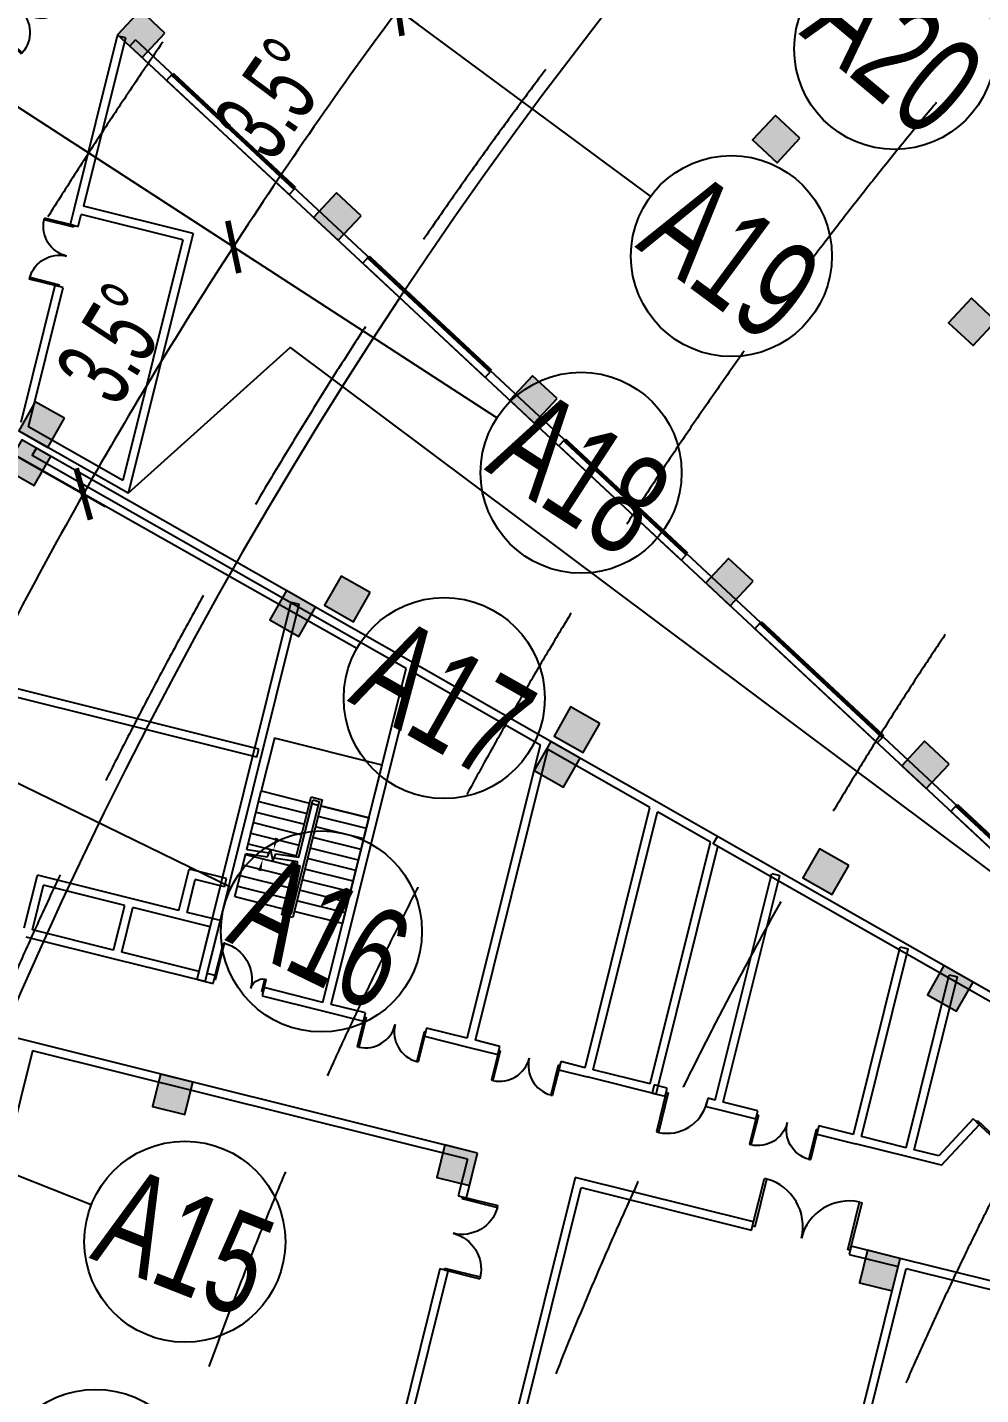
# Model space of a CAD drawing. Extents: x 1962160 to 37842216, y -162679 to 2997677.
# Drawn here: x 37513971 to 37536731, y 2791012 to 2823665 of the extents above; entities that cross this region are included whole.
import ezdxf
from ezdxf.enums import TextEntityAlignment as Align

# ---------------------------------------------------------------- set-up
doc = ezdxf.new("R2010")
doc.units = 0
doc.header["$LTSCALE"] = 1000
for name, pattern in [('CENTER', [2, 1.25, -0.25, 0.25, -0.25]), ('CENTER2', [28.575, 19.05, -3.175, 3.175, -3.175]), ('HIDDEN', [0.375, 0.25, -0.125])]:
    doc.linetypes.add(name, pattern=pattern)
doc.layers.get('0').update_dxf_attribs({"color": 8})
doc.layers.get('Defpoints').update_dxf_attribs({"color": 8})
for name, color, linetype in [('#幕墙线-平面', 8, 'Continuous'), ('#标注', 8, 'Continuous'), ('#虚线', 8, 'HIDDEN'), ('#轴线', 8, 'CENTER2'), ('1-WIN-1', 8, 'Continuous'), ('A-AL-E', 8, 'Continuous'), ('A-FLOR', 8, 'Continuous'), ('A-GRID', 8, 'CENTER'), ('A-HATH', 8, 'Continuous'), ('A-STRS-HRAL', 8, 'Continuous'), ('COLUMN', 8, 'Continuous'), ('DIM', 8, 'Continuous'), ('G-ACCS', 8, 'Continuous'), ('PUB_HATCH', 8, 'Continuous'), ('周边建筑', 8, 'Continuous')]:
    doc.layers.add(name, color=color, linetype=linetype)
doc.layers.add('A-X-CHEK', color=8, linetype='Continuous', plot=False)
doc.styles.add('#文字', font='jrs.shx', dxfattribs={"width": 0.7, "bigfont": 'hztxt.shx'})
doc.styles.add('JHZX', font='jrs.shx', dxfattribs={"width": 0.6, "bigfont": 'jhz.shx'})
doc.dimstyles.new('JZBZ-600', dxfattribs={"dimscale": 600, "dimtxt": 3, "dimasz": 1.5, "dimexe": 1, "dimexo": 1, "dimgap": 0.5, "dimtad": 1, "dimdec": 0, "dimdsep": 46, "dimtxsty": 'JHZX', "dimblk1": 'ARCHTICK', "dimblk2": 'ARCHTICK', "dimsah": 1, "dimcen": 0, "dimclrd": 1, "dimclre": 1, "dimclrt": 2, "dimadec": 1, "dimazin": 2, "dimtfac": 1, "dimtdec": 0, "dimtix": 1, "dimtmove": 0, "dimatfit": 3, "dimfxl": 1, "dimtolj": 1, "dimlwd": -1, "dimlwe": -1, "dimarcsym": 1})

# ---------------------------------------------------------------- blocks, each defined once
blk = doc.blocks.new('排水沟区域')
at = {"layer": 'A-HATH'}
h = blk.add_hatch(dxfattribs=at)
h.set_pattern_fill('ANSI37', color=256, scale=100)
h.set_pattern_definition([(45, (0, 0), (-112.2532015, 112.2532015), []), (135, (0, 0), (-112.2532015, -112.2532015), [])])
edge = h.paths.add_edge_path()
edge.add_arc((35647973, 2918657), 129550, 122.52239, 167.0611)
edge.add_arc((35520737, 2947889), 1000, 287.2513, 347.0611, ccw=False)
edge.add_arc((35647973, 2918657), 130050, 167.24373, 167.44192, ccw=False)
edge.add_arc((35520737, 2947889), 650, 307.4372, 347.0611)
edge.add_arc((35647973, 2918657), 129900, 122.52235, 167.0611, ccw=False)
edge.add_line((35578135, 3028186), (35578323, 3027891))
blk.add_lwpolyline([(35578323, 3027891), (35578323, 3027891, 0.196821), (35521712, 2947665, -0.26706), (35521034, 2946934, -0.000865), (35521132, 2947373, 0.174635), (35521371, 2947743, -0.196821), (35578135, 3028186), (35578323, 3027891)], format="xyb", dxfattribs=at)
blk = doc.blocks.new('A$C58e34137')
at = {"layer": 'A-X-CHEK'}
blk.add_blockref('排水沟区域', (-35647973, -2918657), dxfattribs=at)
blk = doc.blocks.new('$WINLIB2D$00000007')
for points in [[(-0.5, 0.5), (0.5, 0.5)], [(-0.5, 0.5), (-0.5, -0.5)], [(0.5, 0.5), (0.5, -0.5)], [(-0.5, -0.5), (0.5, -0.5)]]:
    blk.add_lwpolyline(points)
blk = doc.blocks.new('$DorLib2D$00000225')
for p, q in [((0.475, -0.001), (0.475, 0.752)), ((0.475, 0.752), (0.5, 0.752)), ((0.5, -0.001), (0.5, 0.752)), ((-0.5, 0), (-0.5, 0.252)), ((-0.475, 0.252), (-0.5, 0.252)), ((-0.475, 0), (-0.475, 0.252)), ((-0.475, 0), (-0.5, 0)), ((0.475, -0.001), (0.5, -0.001))]:
    blk.add_line(p, q)
for centre, radius, start, end in [((0.505, -0.002), 0.755, 92.2493, 179.7238), ((-0.501, 0.003), 0.251, 359.7899, 84.0974)]:
    blk.add_arc(centre, radius, start, end)
blk = doc.blocks.new('$DorLib2D$00000002')
at = {"layer": '1-WIN-1'}
for p, q in [((-0.5, 0), (-0.5, 0.4875)), ((-0.475, 0.4875), (-0.5, 0.4875)), ((-0.475, 0), (-0.475, 0.4875)), ((0.475, 0), (0.475, 0.4875)), ((0.475, 0.4875), (0.5, 0.4875)), ((0.5, 0), (0.5, 0.4875)), ((-0.5, 0), (-0.475, 0)), ((0.5, 0), (0.475, 0))]:
    blk.add_line(p, q, dxfattribs=at)
for centre, start, end in [((-0.4875, 0), 0, 88.53072), ((0.4875, 0), 91.46928, 180)]:
    blk.add_arc(centre, 0.4875, start, end, dxfattribs=at)
blk = doc.blocks.new('$WINLIB2D$00000039')
for points in [[(-0.5, 0.5), (-0.5, -0.5)], [(0.5, 0.5), (-0.5, 0.5)], [(0.5, -0.5), (0.5, 0.5)], [(-0.5, 0.1667), (0.5, 0.1667)], [(-0.3839, -0.1667), (-0.448, 0.1667)], [(-0.3159, -0.1667), (-0.38, 0.1667)], [(-0.2479, -0.1667), (-0.312, 0.1667)], [(-0.1799, -0.1667), (-0.244, 0.1667)], [(-0.1119, -0.1667), (-0.176, 0.1667)], [(-0.0439, -0.1667), (-0.108, 0.1667)], [(0.0241, -0.1667), (-0.04, 0.1667)], [(0.0921, -0.1667), (0.028, 0.1667)], [(0.16, -0.1667), (0.0959, 0.1667)], [(0.228, -0.1667), (0.1639, 0.1667)], [(0.296, -0.1667), (0.2319, 0.1667)], [(0.364, -0.1667), (0.2999, 0.1667)], [(0.432, -0.1667), (0.3679, 0.1667)], [(0.5, -0.1667), (0.4359, 0.1667)], [(-0.4519, -0.1667), (-0.5, 0.0836)], [(-0.5, -0.1667), (0.5, -0.1667)], [(0.5, -0.5), (-0.5, -0.5)]]:
    blk.add_lwpolyline(points)
blk = doc.blocks.new('$DorLib2D$00000001')
for p, q in [((0.45, 0.975), (0.5, 0.975)), ((0.45, 0), (0.45, 0.975)), ((0.5, 0), (0.5, 0.975)), ((0.5, 0), (0.45, 0))]:
    blk.add_line(p, q)
blk.add_arc((0.475, 0), 0.975, 91.4693, 180)
blk = doc.blocks.new('_FZH')
blk.add_lwpolyline([(-0.5, -0.5), (0.5, -0.5), (0.5, 0.5), (-0.5, 0.5)], close=True)
at = {"layer": 'PUB_HATCH'}
blk.add_solid([(-0.5, -0.5), (0.5, -0.5), (-0.5, 0.5), (0.5, 0.5)], dxfattribs=at)
blk = doc.blocks.new('567')
at = {"layer": '周边建筑'}
for p, q in [((42344, 99563), (9354, 107789)), ((49357, 94208), (51099, 101194)), ((49551, 94159), (51293, 101146)), ((42563, 99612), (42732, 100291)), ((39901, 88939), (42563, 99612)), ((44528, 97576), (45061, 99711)), ((45279, 99759), (46540, 99445)), ((55657, 97275), (57112, 99826)), ((55962, 97405), (57248, 99661)), ((57248, 99661), (60571, 98832)), ((60620, 99026), (57351, 99841)), ((39756, 89181), (42344, 99563)), ((44747, 97625), (45231, 99565)), ((45231, 99565), (46298, 99299)), ((45814, 97359), (46298, 99299)), ((45984, 97213), (46540, 99445)), ((51470, 90641), (56563, 99570)), ((51606, 90476), (56737, 99471)), ((56563, 99570), (56737, 99471)), ((60571, 98832), (60620, 99026)), ((62075, 98663), (62027, 98469)), ((62463, 98567), (62075, 98663)), ((61713, 95971), (62318, 98397)), ((61859, 95729), (62512, 98348)), ((62027, 98469), (62318, 98397)), ((66583, 97539), (62463, 98567)), ((66535, 97345), (62512, 98348)), ((43996, 95441), (44528, 97576)), ((44239, 95587), (44698, 97431)), ((44698, 97431), (45766, 97164)), ((44747, 97625), (45814, 97359)), ((61713, 95971), (55962, 97405)), ((66535, 97345), (66583, 97539)), ((44514, 73835), (66338, 97238)), ((44514, 73835), (66338, 97238)), ((44660, 73699), (66484, 97102)), ((44660, 73699), (66484, 97102)), ((45480, 96019), (45766, 97164)), ((45698, 96068), (45984, 97213)), ((61859, 95729), (55657, 97275)), ((66338, 97238), (66484, 97102)), ((66338, 97238), (66484, 97102)), ((37136, 89834), (9386, 96753)), ((9337, 96559), (37088, 89640)), ((45306, 95321), (45480, 96019)), ((45698, 96068), (46679, 95823)), ((45452, 95078), (45650, 95874)), ((45650, 95874), (46437, 95678)), ((46262, 94979), (46437, 95678)), ((46457, 94931), (46679, 95823)), ((44045, 95635), (43948, 95247)), ((43996, 95441), (45452, 95078)), ((44045, 95635), (53059, 93388)), ((44142, 95199), (44190, 95393)), ((44190, 95393), (53011, 93194)), ((44239, 95587), (45306, 95321)), ((43948, 95247), (44142, 95199)), ((46026, 94729), (45738, 93575)), ((46026, 94729), (47055, 94473)), ((46262, 94979), (46457, 94931)), ((46278, 94666), (45990, 93512)), ((46531, 94603), (46243, 93449)), ((46783, 94540), (46495, 93386)), ((47035, 94478), (46747, 93323)), ((47055, 94473), (46976, 93949)), ((47287, 94415), (47000, 93260)), ((47153, 94448), (47071, 93908)), ((47153, 94448), (48549, 94100)), ((43658, 94083), (43283, 92579)), ((43852, 94035), (43658, 94083)), ((47540, 94352), (47252, 93197)), ((47792, 94289), (47504, 93134)), ((48044, 94226), (47756, 93071)), ((48297, 94163), (48009, 93008)), ((48549, 94100), (48261, 92946)), ((48549, 94100), (48261, 92946)), ((49810, 93786), (48549, 94100)), ((49357, 94208), (49551, 94159)), ((43501, 92628), (43852, 94035)), ((46952, 93791), (46867, 93231)), ((47140, 93878), (46876, 93825)), ((46876, 93825), (47047, 93750)), ((47047, 93750), (46965, 93207)), ((46976, 93949), (47140, 93878)), ((49169, 91214), (49810, 93786)), ((45527, 93349), (45593, 93611)), ((45593, 93611), (46876, 93291)), ((45600, 93393), (45636, 93538)), ((48297, 92720), (45600, 93393)), ((45636, 93538), (46867, 93231)), ((45724, 93516), (45687, 93371)), ((45724, 93516), (46867, 93231)), ((45385, 92158), (45673, 93313)), ((48341, 92647), (45527, 93349)), ((45637, 92095), (45925, 93250)), ((48210, 92742), (45687, 93371)), ((45889, 92032), (46177, 93187)), ((46142, 91969), (46430, 93124)), ((46965, 93207), (48246, 92887)), ((46965, 93207), (48334, 92866)), ((46974, 93266), (48406, 92909)), ((53059, 93388), (53011, 93194)), ((46394, 91906), (46682, 93061)), ((46646, 91843), (46934, 92998)), ((46899, 91780), (47186, 92935)), ((47151, 91718), (47439, 92872)), ((47403, 91655), (47691, 92809)), ((47655, 91592), (47943, 92746)), ((48246, 92887), (48210, 92742)), ((48334, 92866), (48297, 92720)), ((48406, 92909), (48341, 92647)), ((43283, 92579), (43053, 91657)), ((43247, 91609), (43452, 92434)), ((43452, 92434), (51367, 90460)), ((43501, 92628), (51470, 90641)), ((47908, 91529), (48196, 92684)), ((48196, 92684), (47908, 91529)), ((47908, 91529), (45385, 92158)), ((43053, 91657), (43247, 91609)), ((47908, 91529), (49169, 91214)), ((49643, 87437), (51367, 90460)), ((49779, 87273), (51606, 90476)), ((42690, 90202), (42424, 89134)), ((42642, 89183), (42884, 90153)), ((42884, 90153), (42690, 90202)), ((37088, 89640), (37136, 89834)), ((39321, 86610), (27095, 89658)), ((27047, 89464), (39078, 86464)), ((38883, 89399), (38834, 89205)), ((38834, 89205), (39901, 88939)), ((39756, 89181), (38883, 89399)), ((42642, 89183), (49643, 87437)), ((42424, 89134), (42254, 88455)), ((42448, 88407), (42594, 88989)), ((42594, 88989), (49540, 87257)), ((42254, 88455), (42448, 88407)), ((48151, 84821), (49540, 87257)), ((48287, 84656), (49779, 87273)), ((41892, 87000), (41722, 86321)), ((42086, 86951), (41892, 87000)), ((41940, 86369), (42086, 86951)), ((38258, 82346), (39321, 86610)), ((39078, 86464), (38064, 82395)), ((41311, 84671), (41722, 86321)), ((41940, 86369), (48151, 84821)), ((41553, 84817), (41892, 86175)), ((41892, 86175), (48048, 84640)), ((41335, 84768), (41257, 84456)), ((41311, 84671), (47224, 83197)), ((41529, 84720), (41335, 84768)), ((41451, 84407), (41529, 84720)), ((41553, 84817), (47327, 83377)), ((47327, 83377), (48048, 84640)), ((47463, 83212), (48287, 84656)), ((41257, 84456), (41451, 84407)), ((41015, 83485), (40948, 83216)), ((41209, 83437), (41015, 83485)), ((41166, 83264), (41209, 83437)), ((42335, 74624), (47290, 83311)), ((47290, 83311), (47463, 83212)), ((40948, 83216), (40718, 82294)), ((40912, 82245), (41118, 83070)), ((41118, 83070), (46529, 81721)), ((41166, 83264), (46577, 81915)), ((42335, 74624), (47224, 83197)), ((42508, 74525), (47463, 83212)), ((42508, 74525), (47463, 83212)), ((38064, 82395), (38258, 82346)), ((40718, 82294), (40912, 82245)), ((23462, 82113), (37143, 78702)), ((23607, 82283), (37191, 78896)), ((46577, 81915), (46529, 81721)), ((40355, 80838), (40125, 79917)), ((40344, 79965), (40549, 80790)), ((40549, 80790), (40355, 80838)), ((37483, 80066), (37191, 78896)), ((37361, 78751), (37677, 80018)), ((37677, 80018), (37483, 80066)), ((39811, 78655), (40125, 79917)), ((40029, 78704), (40295, 79771)), ((40295, 79771), (44779, 78653)), ((40344, 79965), (44827, 78847)), ((37143, 78702), (36441, 75888)), ((36636, 75840), (37361, 78751)), ((40029, 78704), (44158, 77674)), ((44827, 78847), (44779, 78653)), ((39612, 77859), (39811, 78655)), ((39835, 77925), (39981, 78510)), ((39981, 78510), (44110, 77480)), ((39612, 77859), (40580, 76956)), ((40717, 77102), (39835, 77925)), ((44158, 77674), (44110, 77480)), ((40580, 76956), (40717, 77102)), ((41534, 72816), (43981, 77107))]:
    blk.add_line(p, q, dxfattribs=at)
for points, format in [([(51546, 114974, -0.066668), (79984, 97358, -0.432715), (80756, 85721), (59352, 62768, -0.3894), (48565, 61929, 0.164544), (1000, 78694)], "xyb"), ([(45797, 94348, 0, 0, 0), (46932, 94065, 0, 80, 0), (46641, 94138, 0, 0, 0)], "xyseb"), ([(45410, 92796, 0, 0, 0), (48690, 91978, 0, 0, 0), (49028, 93336, 0, 0, 0), (47136, 93808, 0, 80, 0), (47427, 93736, 0, 0, 0)], "xyseb")]:
    blk.add_lwpolyline(points, format=format, dxfattribs=at)
blk.add_lwpolyline([(55657, 97275), (59138, 93408), (44377, 73689)], dxfattribs=at)
at = {"layer": '周边建筑', "const_width": 100}
for points in [[(65666, 96224), (62938, 93299)], [(61301, 91544), (58573, 88618)], [(56936, 86863), (54208, 83938)], [(52571, 82182), (49843, 79257)], [(48206, 77502), (45478, 74576)]]:
    blk.add_lwpolyline(points, dxfattribs=at)
at = {"layer": '周边建筑'}
blk.add_arc((0, 0), 78700, 53.84029, 89.27195, dxfattribs=at)
at = {"layer": 'COLUMN'}
for p, xscale, yscale, zscale, rotation in [((56390, 99669), 799.9999999995518, 799.9999999995518, 799.9999999995518, 60.300000005674), ((57299, 99346), 799.999999999602, 799.999999999602, 799.999999999602, 60.30000000567606), ((66630, 96966), 800.000000000408, 800.000000000408, 800.000000000408, 47.00000000001015), ((41304, 96216), 800.0000000004399, 800.0000000004399, 800.0000000004399, 76.00000000005114), ((52787, 93353), 799.9999999995518, 799.9999999995518, 799.9999999995518, 60.300000005674), ((62266, 92285), 800.000000000408, 800.000000000408, 800.000000000408, 47.00000000001015), ((53136, 92047), 799.9999999995518, 799.9999999995518, 799.9999999995518, 60.300000005674), ((39610, 89424), 800.0000000003263, 800.0000000003263, 800.0000000003263, 76.00000000003195), ((57901, 87604), 800.000000000408, 800.000000000408, 800.000000000408, 47.00000000001015), ((49184, 87037), 799.999999999602, 799.999999999602, 799.999999999602, 60.30000000567606), ((50010, 86566), 799.9999999996668, 799.9999999996668, 799.9999999996668, 60.30000000565948), ((53536, 82924), 800.000000000408, 800.000000000408, 800.000000000408, 47.00000000001015), ((64117, 81807), 800.000000000408, 800.000000000408, 800.000000000408, 47.00000000001015), ((46620, 80622), 799.9999999996668, 799.9999999996668, 799.9999999996668, 60.30000000565948), ((37094, 79333), 799.9999999994801, 799.9999999994801, 799.9999999994801, 76.00000000011995), ((49171, 78243), 800.000000000408, 800.000000000408, 800.000000000408, 47.00000000001015), ((43832, 77653), 799.999999999602, 799.999999999602, 799.999999999602, 60.30000000567606), ((59752, 77127), 800.000000000408, 800.000000000408, 800.000000000408, 47.00000000001015)]:
    blk.add_blockref('_FZH', p, dxfattribs=dict(at, xscale=xscale, yscale=yscale, zscale=zscale, rotation=rotation))
at = {"layer": '周边建筑'}
for name, p, xscale, yscale, zscale, rotation in [('$DorLib2D$00000002', (67197, 99856), -1500.000000000001, 1500, 200, 137.0000000001527), ('$DorLib2D$00000002', (61323, 98748), -1500, 1499.999999999999, 200, 346.0000000000893), ('$WINLIB2D$00000007', (64229, 94830), 4000.000000000003, 200.0000000000001, 4000.000000000003, 47.00000000000455), ('$DorLib2D$00000225', (43900, 94641), -1200, 1200, 200, 256.0000000000529), ('$DorLib2D$00000002', (42968, 90905), 1500, 1500, 200, 76.00000000005976), ('$WINLIB2D$00000007', (59864, 90149), 4000.000000000003, 200.0000000000001, 4000.000000000003, 47.00000000000455), ('$DorLib2D$00000002', (37985, 89520), -1800, 1800, -1800, 166.0000000000006), ('$DorLib2D$00000002', (42170, 87703), 1499.999999999999, 1499.999999999999, 200, 76.00000000005663), ('$WINLIB2D$00000007', (55499, 85468), 4000.000000000003, 200.0000000000001, 4000.000000000003, 47.00000000000455), ('$WINLIB2D$00000039', (67625, 75892), 28668.06737196897, 200, 28668.06737196897, 47.00000000000413), ('$WINLIB2D$00000039', (67625, 75892), 28668.06737196897, 200.0000000000001, 28668.06737196897, 47.00000000000397), ('$DorLib2D$00000001', (41233, 83946), 1000, 1000, 1000, 76.0000000000658), ('$DorLib2D$00000002', (37870, 81206), 2400.000000000001, 2400.000000000001, 200, 256.0000000000032), ('$DorLib2D$00000002', (40634, 81542), -1500.000000000001, 1500.000000000001, -1500.000000000001, 76.000000000064), ('$WINLIB2D$00000007', (51134, 80788), 4000.000000000003, 200.0000000000001, 4000.000000000003, 47.00000000000455), ('$WINLIB2D$00000007', (46769, 76107), 4000.000000000003, 200.0000000000001, 4000.000000000003, 47.00000000000455), ('$DorLib2D$00000002', (41197, 76518), -1500, 1500, 1500, 137.0000000001473)]:
    blk.add_blockref(name, p, dxfattribs=dict(at, xscale=xscale, yscale=yscale, zscale=zscale, rotation=rotation))
blk = doc.blocks.new('总体道路0521')
at = {"layer": 'G-ACCS'}
blk.add_arc((35647972.511, 2918657.177), 131, 135.92311, 167.34686, dxfattribs=at)
blk = doc.blocks.new('A$C06ac024f')
at = {"layer": 'A-AL-E'}
for points in [[(-72640, 128086), (-64415, 113548, -0.411969), (-64730, 112393, 0.208557), (-126407, 29041, -0.411975), (-127419, 28402), (-143727, 32017)], [(-72814, 127987), (-64589, 113449, -0.411969), (-64830, 112566, 0.208557), (-126602, 29086, -0.411975), (-127376, 28597), (-143683, 32213)], [(-115171, 51595, -0.090494), (-89524, 88948)], [(-115122, 51583, -0.090476), (-89489, 88913, -0.090476)]]:
    blk.add_lwpolyline(points, format="xyb", dxfattribs=at)
at = {"layer": 'A-STRS-HRAL'}
blk.add_lwpolyline([(-69542, 109065, 0.196821), (-126066, 28963, -0.292118), (-126987, 28058, -0.000431), (-126939, 28277, 0.26706), (-126261, 29008, -0.196821), (-69650, 109234)], format="xyb", close=True, dxfattribs=at)
blk.add_lwpolyline([(-115319, 51632, -0.090552), (-89629, 89056), (-89491, 88915), (-89348, 89055), (-89628, 89340, 0.091431), (-115599, 51496)], format="xyb", dxfattribs=at)
at = {"xscale": 1000, "yscale": 1000, "zscale": 1000}
blk.add_blockref('总体道路0521', (-35647972511, -2918657177), dxfattribs=at)
at = {"layer": '周边建筑', "rotation": 90}
blk.add_blockref('567', (0, 0), dxfattribs=at)
blk = doc.blocks.new('A$C80b62fe7')
at = {"layer": '#幕墙线-平面'}
for points in [[(-1880, 317592), (6689, 302445, -0.411969), (6351, 301208, 0.208557), (-55297, 217895, -0.411975), (-56381, 217211), (-73371, 220978)], [(-2107, 317464), (6463, 302317, -0.411969), (6222, 301433, 0.208557), (-55550, 217954, -0.411975), (-56324, 217464), (-73315, 221231)], [(-44308, 240556, -0.090476), (-18622, 277964, -0.090476)], [(-44070, 240450, -0.090476), (-18437, 277781)]]:
    blk.add_lwpolyline(points, format="xyb", dxfattribs=at)
for radius, start, end in [(128529, 333.50225, 195.7758), (127529, 333.53985, 195.7884)]:
    blk.add_arc((71052, 188867), radius, start, end, dxfattribs=at)
blk = doc.blocks.new('DASWQE')
at = {"layer": 'DIM', "ltscale": 10}
blk.add_blockref('A$C80b62fe7', (-71047, -188863), dxfattribs=at)
blk = doc.blocks.new('_ARCHTICK')
at = {"const_width": 0.15}
blk.add_lwpolyline([(-0.5, -0.5), (0.5, 0.5)], dxfattribs=at)
blk = doc.blocks.new('*D202')
at = {"layer": '#标注', "color": 1, "transparency": 16777216}
for p, q in [((36703702, 3017080), (36713863, 3004073)), ((36670314, 2860018), (36684887, 2867766))]:
    blk.add_line(p, q, dxfattribs=at)
blk.add_arc((36780593, 2918654), 108993, 127.99706, 208, dxfattribs=at)
at = {"layer": 'Defpoints', "color": 0, "transparency": 16777216}
for p in [(36703333, 3017553), (36682082, 2965294), (36780593, 2918654), (36669784, 2859736)]:
    blk.add_point(p, dxfattribs=at)
at = {"layer": '#标注', "color": 1, "transparency": 16777216, "xscale": 900, "yscale": 900, "zscale": 900}
for p, rotation in [((36713494, 3004546), 37.99705879158693), ((36684357, 2867485), 297.9999999999892)]:
    blk.add_blockref('_ARCHTICK', p, dxfattribs=dict(at, rotation=rotation))
at = {"layer": '#标注', "color": 2, "transparency": 16777216, "insert": (36672808, 2941567), "char_height": 1800, "attachment_point": 5, "rotation": 77.9985, "style": 'JHZX'}
blk.add_mtext('\\A1;80°', dxfattribs=at)
blk = doc.blocks.new('*D79')
at = {"layer": '#标注', "color": 1, "transparency": 16777216}
for p, q in [((36684922, 2998938), (36694497, 2990903)), ((36680199, 2992948), (36690247, 2985512))]:
    blk.add_line(p, q, dxfattribs=at)
blk.add_arc((36780593, 2918654), 112993, 139.99763, 143.49769, dxfattribs=at)
at = {"layer": 'Defpoints', "color": 0, "transparency": 16777216}
for p in [(36684463, 2999324), (36679717, 2993305), (36692577, 2989511), (36780593, 2918654)]:
    blk.add_point(p, dxfattribs=at)
at = {"layer": '#标注', "color": 1, "transparency": 16777216, "xscale": 900, "yscale": 900, "zscale": 900}
for p, rotation in [((36694038, 2991288), 49.99762942728671), ((36689765, 2985869), 233.4976923137998)]:
    blk.add_blockref('_ARCHTICK', p, dxfattribs=dict(at, rotation=rotation))
at = {"layer": '#标注', "color": 2, "transparency": 16777216, "insert": (36690918, 2989354), "char_height": 1800, "attachment_point": 5, "rotation": 51.7477, "style": 'JHZX'}
blk.add_mtext('\\A1;3.5°', dxfattribs=at)
blk = doc.blocks.new('*D80')
at = {"layer": '#标注', "color": 1, "transparency": 16777216}
for p, q in [((36680199, 2992948), (36690247, 2985512)), ((36675851, 2986680), (36686334, 2979872))]:
    blk.add_line(p, q, dxfattribs=at)
blk.add_arc((36780593, 2918654), 112993, 143.49769, 146.99776, dxfattribs=at)
at = {"layer": 'Defpoints', "color": 0, "transparency": 16777216}
for p in [(36679717, 2993305), (36675348, 2987007), (36688415, 2984006), (36780593, 2918654)]:
    blk.add_point(p, dxfattribs=at)
at = {"layer": '#标注', "color": 1, "transparency": 16777216, "xscale": 900, "yscale": 900, "zscale": 900}
for p, rotation in [((36689765, 2985869), 53.49769231380505), ((36685831, 2980198), 236.9977638094107)]:
    blk.add_blockref('_ARCHTICK', p, dxfattribs=dict(at, rotation=rotation))
at = {"layer": '#标注', "color": 2, "transparency": 16777216, "insert": (36686769, 2983748), "char_height": 1800, "attachment_point": 5, "rotation": 55.2477, "style": 'JHZX'}
blk.add_mtext('\\A1;3.5°', dxfattribs=at)
blk = doc.blocks.new('*D81')
at = {"layer": '#标注', "color": 1, "transparency": 16777216}
for p, q in [((36675851, 2986680), (36686334, 2979872)), ((36671893, 2980159), (36682773, 2974003))]:
    blk.add_line(p, q, dxfattribs=at)
blk.add_arc((36780593, 2918654), 112993, 146.99776, 150.49784, dxfattribs=at)
at = {"layer": 'Defpoints', "color": 0, "transparency": 16777216}
for p in [(36675348, 2987007), (36671371, 2980454), (36684597, 2978256), (36780593, 2918654)]:
    blk.add_point(p, dxfattribs=at)
at = {"layer": '#标注', "color": 1, "transparency": 16777216, "xscale": 900, "yscale": 900, "zscale": 900}
for p, rotation in [((36685831, 2980198), 56.99776380940389), ((36682250, 2974298), 240.4978436474486)]:
    blk.add_blockref('_ARCHTICK', p, dxfattribs=dict(at, rotation=rotation))
at = {"layer": '#标注', "color": 2, "transparency": 16777216, "insert": (36682970, 2977898), "char_height": 1800, "attachment_point": 5, "rotation": 58.7478, "style": 'JHZX'}
blk.add_mtext('\\A1;3.5°', dxfattribs=at)
blk = doc.blocks.new('*D82')
at = {"layer": '#标注', "color": 1, "transparency": 16777216}
for p, q in [((36671893, 2980159), (36682773, 2974003)), ((36668341, 2973408), (36679576, 2967928))]:
    blk.add_line(p, q, dxfattribs=at)
blk.add_arc((36780593, 2918654), 112993, 150.49784, 153.99793, dxfattribs=at)
at = {"layer": 'Defpoints', "color": 0, "transparency": 16777216}
for p in [(36671371, 2980454), (36667802, 2973671), (36681138, 2972285), (36780593, 2918654)]:
    blk.add_point(p, dxfattribs=at)
at = {"layer": '#标注', "color": 1, "transparency": 16777216, "xscale": 900, "yscale": 900, "zscale": 900}
for p, rotation in [((36682250, 2974298), 60.49784364744503), ((36679037, 2968191), 243.9979315301273)]:
    blk.add_blockref('_ARCHTICK', p, dxfattribs=dict(at, rotation=rotation))
at = {"layer": '#标注', "color": 2, "transparency": 16777216, "insert": (36679535, 2971828), "char_height": 1800, "attachment_point": 5, "rotation": 62.2479, "style": 'JHZX'}
blk.add_mtext('\\A1;3.5°', dxfattribs=at)
blk = doc.blocks.new('*U246')
blk.add_line((20, 0), (0, 0))
blk.add_circle((24, 0), 4)
at = {"style": 'JHZX', "width": 0.75}
blk.add_attdef('AXES', text='', height=4, dxfattribs=at).set_placement((24, 0), align=Align.MIDDLE_CENTER)
blk = doc.blocks.new('DOTE-11')
at = {"layer": '#虚线', "ltscale": 20}
for radius, start in [(117100, 127.09412), (109300, 127.27938), (101500, 127.49316), (93700, 127.74258), (85900, 128.03738), (78100, 128.39118)]:
    blk.add_arc((36780599, 2918657), radius, start, 208, dxfattribs=at)
at = {"layer": '#轴线'}
for radius, end in [(146600, 183.99981), (138800, 210.18842), (130400, 210.32938), (127950, 210.37401)]:
    blk.add_arc((36780599, 2918657), radius, 324.5, end, dxfattribs=at)
blk = doc.blocks.new('ZW-5001')
at = {"layer": '#标注'}
ref = blk.add_blockref('*U246', (36690589.6, 2994182.1), dxfattribs=dict(at, xscale=600, yscale=600, rotation=319.9980076364204))
ref.add_attrib('AXES', 'A20', dxfattribs={"layer": '0', "height": 2400, "rotation": 319.99801, "style": '#文字', "width": 0.7}).set_placement((36701620.4, 2984925.6), align=Align.MIDDLE_CENTER)
ref = blk.add_blockref('*U246', (36686146.9, 2988546.4), dxfattribs=dict(at, xscale=599.9999999999998, yscale=599.9999999999998, rotation=323.4979886098649))
ref.add_attrib('AXES', 'A19', dxfattribs={"layer": '0', "height": 2400, "rotation": 323.49799, "style": '#文字', "width": 0.7}).set_placement((36697722.1, 2979980.5), align=Align.MIDDLE_CENTER)
ref = blk.add_blockref('*U246', (36682056.4, 2982649.9), dxfattribs=dict(at, xscale=599.9999999999999, yscale=599.9999999999999, rotation=326.9979695833094))
ref.add_attrib('AXES', 'A18', dxfattribs={"layer": '0', "height": 2400, "rotation": 326.99797, "style": '#文字', "width": 0.7}).set_placement((36694133, 2974806.7), align=Align.MIDDLE_CENTER)
ref = blk.add_blockref('*U246', (36678333.6, 2976514.7), dxfattribs=dict(at, xscale=599.9999999999998, yscale=599.9999999999998, rotation=330.4979505567539))
ref.add_attrib('AXES', 'A17', dxfattribs={"layer": '0', "height": 2400, "rotation": 330.49795, "style": '#文字', "width": 0.7}).set_placement((36690866.5, 2969423.4), align=Align.MIDDLE_CENTER)
ref = blk.add_blockref('*U246', (36674992.2, 2970163.7), dxfattribs=dict(at, xscale=599.9999999999999, yscale=599.9999999999999, rotation=333.9979315301987))
ref.add_attrib('AXES', 'A16', dxfattribs={"layer": '0', "height": 2400, "rotation": 333.99793, "style": '#文字', "width": 0.7}).set_placement((36687934.6, 2963850.7), align=Align.MIDDLE_CENTER)
ref = blk.add_blockref('*U246', (36671275.1, 2961719.8), dxfattribs=dict(at, xscale=599.9999999999999, yscale=599.9999999999999, rotation=338.4987935588672))
ref.add_attrib('AXES', 'A15', dxfattribs={"layer": '0', "height": 2400, "rotation": 338.49879, "style": '#文字', "width": 0.7}).set_placement((36684673, 2956441.9), align=Align.MIDDLE_CENTER)
ref = blk.add_blockref('*U246', (36668850.1, 2954965.5), dxfattribs=dict(at, xscale=600, yscale=600, rotation=341.9987638678578))
ref.add_attrib('AXES', 'A14', dxfattribs={"layer": '0', "height": 2400, "rotation": 341.99876, "style": '#文字', "width": 0.7}).set_placement((36682545.2, 2950515.4), align=Align.MIDDLE_CENTER)
for base, p1, p2, picture, middle in [((36682082.4, 2965294), (36703333, 3017552.5), (36669783.8, 2859736), '*D202', (36672807.9, 2941567.4)), ((36692576.8, 2989511.1), (36684462.5, 2999323.7), (36679717, 2993304.5), '*D79', (36690917.6, 2989354.2)), ((36688415.1, 2984005.6), (36679717, 2993304.5), (36675347.7, 2987006.8), '*D80', (36686768.6, 2983747.7)), ((36684597.4, 2978256.2), (36675347.7, 2987006.8), (36671371.1, 2980454.2), '*D81', (36682969.7, 2977898.4)), ((36681137.7, 2972284.5), (36671371.1, 2980454.2), (36667802, 2973670.9), '*D82', (36679534.9, 2971828))]:
    dim = blk.add_angular_dim_3p(base=base, center=(36780592.7, 2918654.1), p1=p1, p2=p2, dimstyle='JZBZ-600', dxfattribs=at)
    dim.commit()
    dim.dimension.update_dxf_attribs({"geometry": picture, "text_midpoint": middle})
blk = doc.blocks.new('FDGFH')
at = {"layer": 'A-FLOR'}
blk.add_blockref('ZW-5001', (-36780599, -2918657), dxfattribs=at)
at = {"layer": 'A-GRID'}
blk.add_blockref('DOTE-11', (-36780599, -2918657), dxfattribs=at)

msp = doc.modelspace()

# ---------------------------------------------------------------- linework, layer by layer
at = {"layer": '#标注', "ltscale": 10}
msp.add_arc((37613698.9, 2756873.6), 133683.2, 95.211781, 188.867908, dxfattribs=at)

# ---------------------------------------------------------------- block references
at = {"layer": 'A-STRS-HRAL'}
msp.add_blockref('DASWQE', (37613652.6, 2756886), dxfattribs=at)
at = {"layer": 'DIM', "ltscale": 10}
for name in ['A$C06ac024f', 'A$C58e34137']:
    msp.add_blockref(name, (37613657.1, 2756879.8), dxfattribs=at)
at = {"layer": 'DIM'}
msp.add_blockref('FDGFH', (37613657.1, 2756879.8), dxfattribs=at)

doc.saveas('drawing.dxf')
